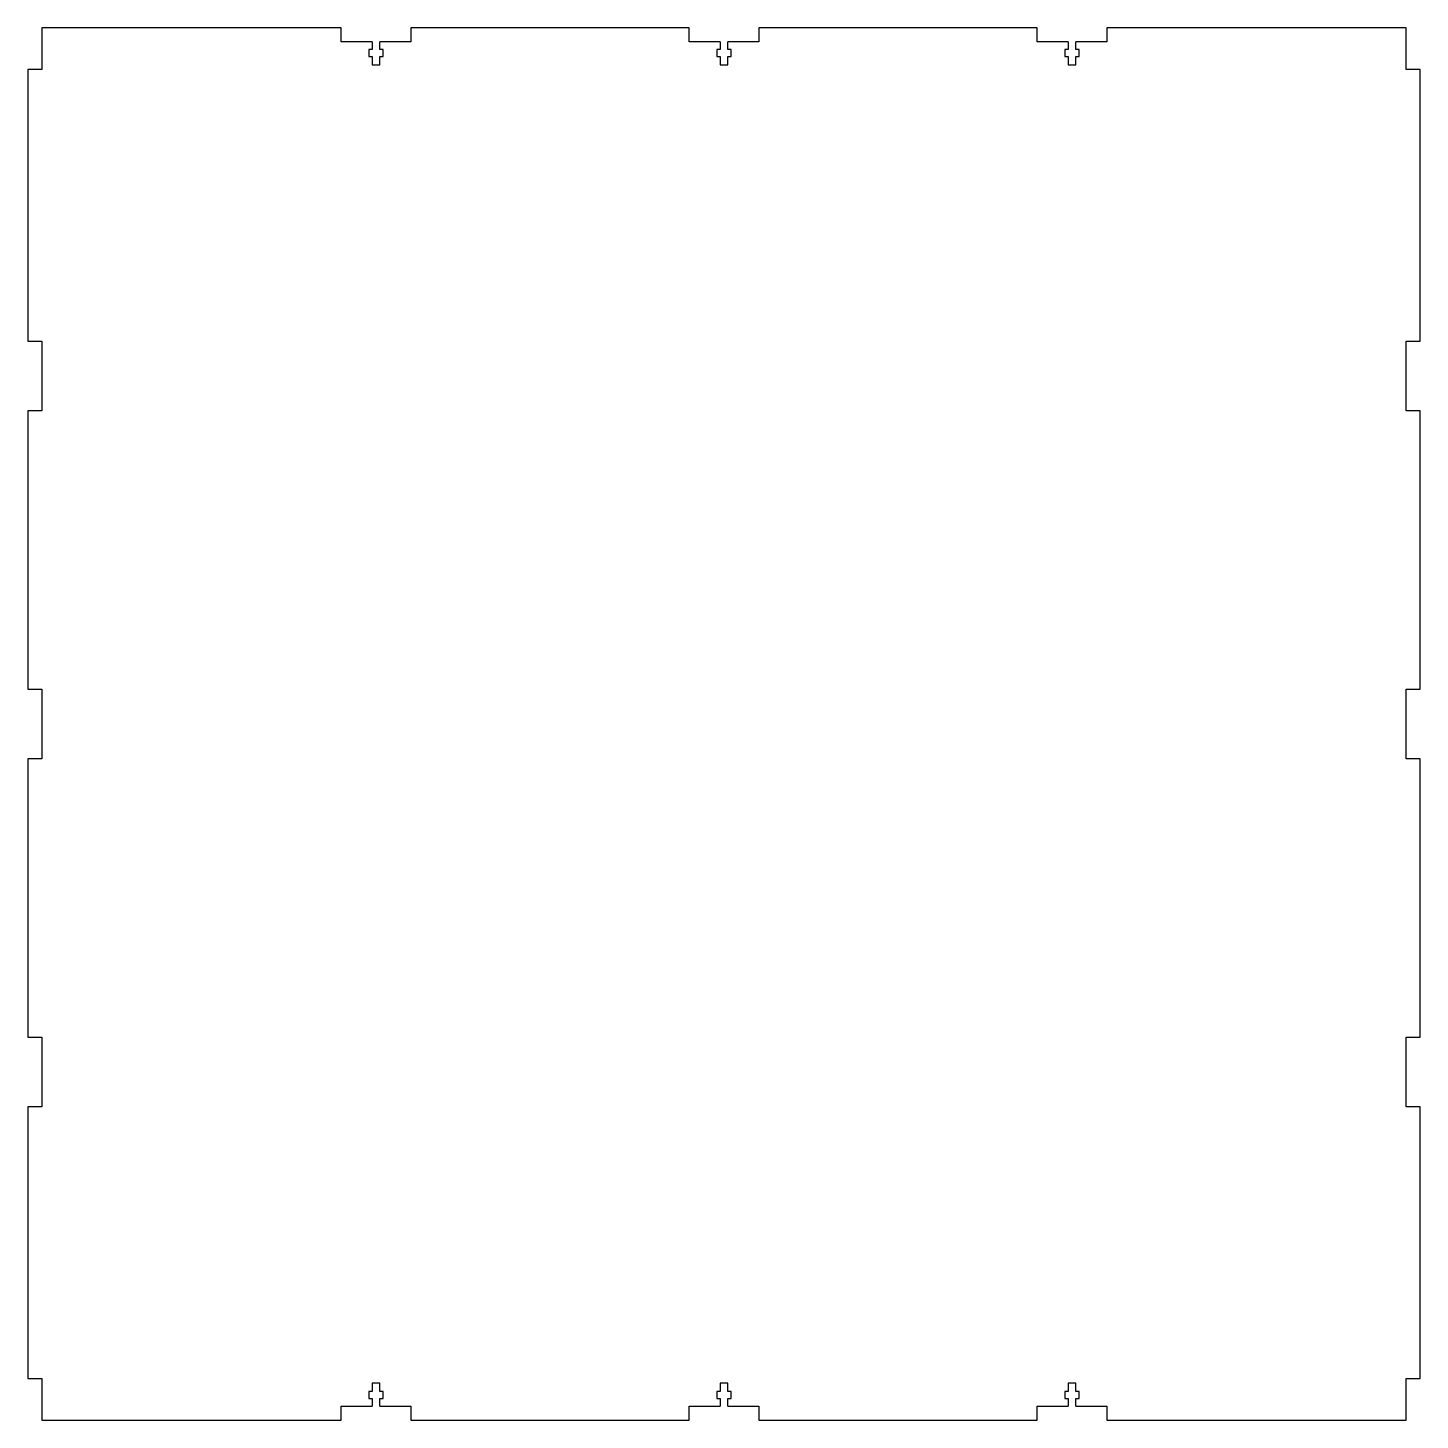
# Model space of a CAD drawing. Header units: millimetres. Extents: x -250 to 250, y -250 to 250.
import ezdxf

# ---------------------------------------------------------------- set-up
doc = ezdxf.new("R2010")
doc.units = ezdxf.units.MM

msp = doc.modelspace()

# ---------------------------------------------------------------- linework, layer by layer
at = {"color": 7, "linetype": 'Continuous', "lineweight": 25}
for p, q in [((-245, 250), (-245, 235)), ((-137.5, 250), (-245, 250)), ((-137.5, 245), (-137.5, 250)), ((-112.5, 250), (-112.5, 245)), ((-12.5, 250), (-112.5, 250)), ((-12.5, 245), (-12.5, 250)), ((12.5, 250), (12.5, 245)), ((112.5, 250), (12.5, 250)), ((112.5, 245), (112.5, 250)), ((137.5, 250), (137.5, 245)), ((245, 250), (137.5, 250)), ((245, 235), (245, 250)), ((-126.35, 245), (-137.5, 245)), ((-126.35, 245), (-126.35, 242.25)), ((-123.65, 242.25), (-123.65, 245)), ((-112.5, 245), (-123.65, 245)), ((-1.35, 245), (-12.5, 245)), ((-1.35, 245), (-1.35, 242.25)), ((1.35, 242.25), (1.35, 245)), ((12.5, 245), (1.35, 245)), ((123.65, 245), (112.5, 245)), ((123.65, 245), (123.65, 242.25)), ((126.35, 242.25), (126.35, 245)), ((137.5, 245), (126.35, 245)), ((-126.35, 242.25), (-127.55, 242.25)), ((-127.55, 242.25), (-127.55, 239.75)), ((-122.45, 242.25), (-123.65, 242.25)), ((-122.45, 239.75), (-122.45, 242.25)), ((-1.35, 242.25), (-2.55, 242.25)), ((-2.55, 242.25), (-2.55, 239.75)), ((2.55, 242.25), (1.35, 242.25)), ((2.55, 239.75), (2.55, 242.25)), ((123.65, 242.25), (122.45, 242.25)), ((122.45, 242.25), (122.45, 239.75)), ((127.55, 242.25), (126.35, 242.25)), ((127.55, 239.75), (127.55, 242.25)), ((-250, 235), (-250, 137.5)), ((-245, 235), (-250, 235)), ((-127.55, 239.75), (-126.35, 239.75)), ((-126.35, 239.75), (-126.35, 236.75)), ((-126.35, 236.75), (-123.65, 236.75)), ((-123.65, 236.75), (-123.65, 239.75)), ((-123.65, 239.75), (-122.45, 239.75)), ((-2.55, 239.75), (-1.35, 239.75)), ((-1.35, 239.75), (-1.35, 236.75)), ((-1.35, 236.75), (1.35, 236.75)), ((1.35, 236.75), (1.35, 239.75)), ((1.35, 239.75), (2.55, 239.75)), ((122.45, 239.75), (123.65, 239.75)), ((123.65, 239.75), (123.65, 236.75)), ((123.65, 236.75), (126.35, 236.75)), ((126.35, 236.75), (126.35, 239.75)), ((126.35, 239.75), (127.55, 239.75)), ((250, 235), (245, 235)), ((250, 137.5), (250, 235)), ((-250, 137.5), (-245, 137.5)), ((-245, 137.5), (-245, 112.5)), ((245, 137.5), (250, 137.5)), ((245, 112.5), (245, 137.5)), ((-245, 112.5), (-250, 112.5)), ((-250, 112.5), (-250, 12.5)), ((250, 112.5), (245, 112.5)), ((250, 12.5), (250, 112.5)), ((-250, 12.5), (-245, 12.5)), ((-245, 12.5), (-245, -12.5)), ((245, 12.5), (250, 12.5)), ((245, -12.5), (245, 12.5)), ((-245, -12.5), (-250, -12.5)), ((-250, -12.5), (-250, -112.5)), ((250, -12.5), (245, -12.5)), ((250, -112.5), (250, -12.5)), ((-250, -112.5), (-245, -112.5)), ((-245, -112.5), (-245, -137.5)), ((245, -112.5), (250, -112.5)), ((245, -137.5), (245, -112.5)), ((-245, -137.5), (-250, -137.5)), ((-250, -137.5), (-250, -235)), ((250, -137.5), (245, -137.5)), ((250, -235), (250, -137.5)), ((-250, -235), (-245, -235)), ((-245, -235), (-245, -250)), ((245, -235), (250, -235)), ((245, -250), (245, -235)), ((-126.35, -239.75), (-127.55, -239.75)), ((-127.55, -239.75), (-127.55, -242.25)), ((-123.65, -236.75), (-126.35, -236.75)), ((-126.35, -236.75), (-126.35, -239.75)), ((-123.65, -239.75), (-123.65, -236.75)), ((-122.45, -239.75), (-123.65, -239.75)), ((-122.45, -242.25), (-122.45, -239.75)), ((-1.35, -239.75), (-2.55, -239.75)), ((-2.55, -239.75), (-2.55, -242.25)), ((1.35, -236.75), (-1.35, -236.75)), ((-1.35, -236.75), (-1.35, -239.75)), ((1.35, -239.75), (1.35, -236.75)), ((2.55, -239.75), (1.35, -239.75)), ((2.55, -242.25), (2.55, -239.75)), ((123.65, -239.75), (122.45, -239.75)), ((122.45, -239.75), (122.45, -242.25)), ((126.35, -236.75), (123.65, -236.75)), ((123.65, -236.75), (123.65, -239.75)), ((126.35, -239.75), (126.35, -236.75)), ((127.55, -239.75), (126.35, -239.75)), ((127.55, -242.25), (127.55, -239.75)), ((-137.5, -250), (-137.5, -245)), ((-137.5, -245), (-126.35, -245)), ((-127.55, -242.25), (-126.35, -242.25)), ((-126.35, -242.25), (-126.35, -245)), ((-123.65, -245), (-123.65, -242.25)), ((-123.65, -242.25), (-122.45, -242.25)), ((-123.65, -245), (-112.5, -245)), ((-112.5, -245), (-112.5, -250)), ((-12.5, -250), (-12.5, -245)), ((-12.5, -245), (-1.35, -245)), ((-2.55, -242.25), (-1.35, -242.25)), ((-1.35, -242.25), (-1.35, -245)), ((1.35, -245), (1.35, -242.25)), ((1.35, -242.25), (2.55, -242.25)), ((1.35, -245), (12.5, -245)), ((12.5, -245), (12.5, -250)), ((112.5, -250), (112.5, -245)), ((112.5, -245), (123.65, -245)), ((122.45, -242.25), (123.65, -242.25)), ((123.65, -242.25), (123.65, -245)), ((126.35, -245), (126.35, -242.25)), ((126.35, -242.25), (127.55, -242.25)), ((126.35, -245), (137.5, -245)), ((137.5, -245), (137.5, -250)), ((-245, -250), (-137.5, -250)), ((-112.5, -250), (-12.5, -250)), ((12.5, -250), (112.5, -250)), ((137.5, -250), (245, -250))]:
    msp.add_line(p, q, dxfattribs=at)

doc.saveas('drawing.dxf')
